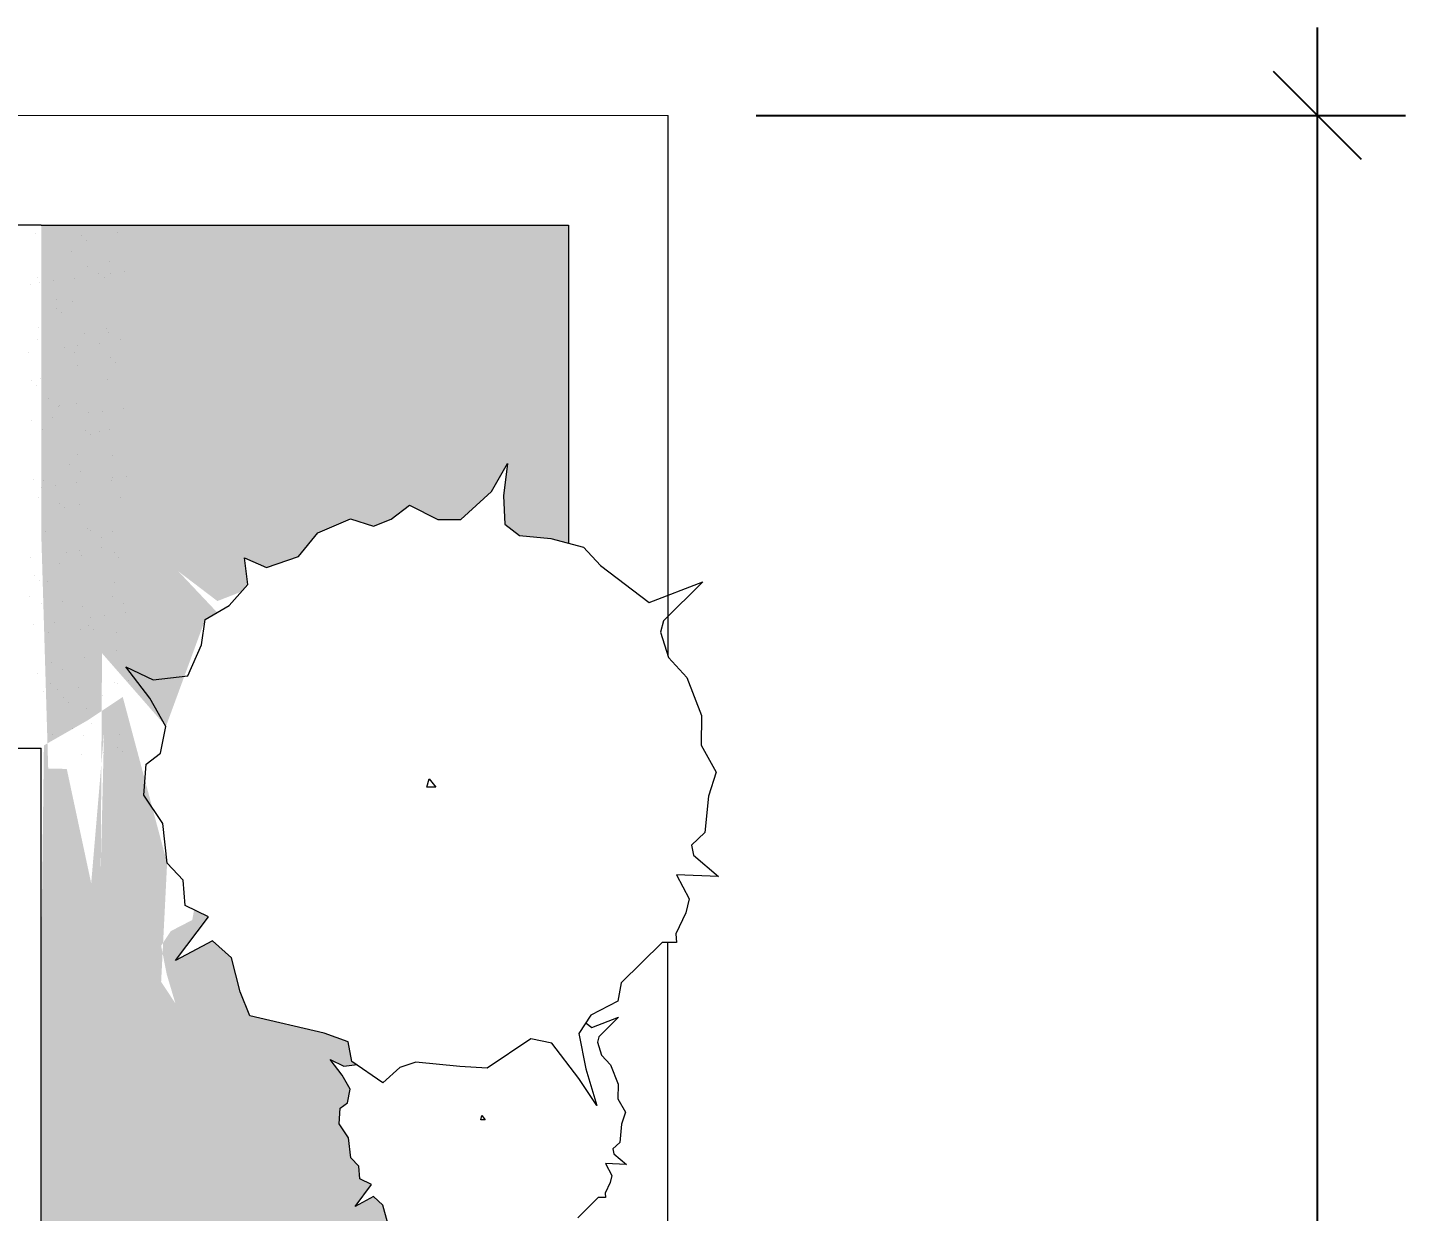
# Model space of a CAD drawing. Header units: millimetres. Extents: x 930 to 6336, y 2219 to 4338.
# Drawn here: x 5590 to 5746.8, y 3466.6 to 3601.3 of the extents above; entities that cross this region are included whole.
import ezdxf

# ---------------------------------------------------------------- set-up
doc = ezdxf.new("R2010")
doc.units = ezdxf.units.MM
for name, color, linetype, lineweight in [('piante', 102, 'Continuous', 18), ('QUOTE', 3, 'Continuous', 9), ('serramenti e scale', 4, 'Continuous', 18)]:
    doc.layers.add(name, color=color, linetype=linetype, lineweight=lineweight)
doc.styles.get("Standard").update_dxf_attribs({"font": 'arial.ttf'})
doc.dimstyles.new('ook', dxfattribs={"dimtxt": 15, "dimasz": 10, "dimexe": 10, "dimexo": 10, "dimgap": 5, "dimtad": 1, "dimtoh": 1, "dimdec": 0, "dimzin": 0, "dimdsep": 46, "dimtxsty": 'Standard', "dimblk": 'OBLIQUE', "dimcen": 0.09, "dimdle": 10, "dimclrt": 3, "dimadec": 0, "dimazin": 0, "dimtfac": 1, "dimtdec": 0, "dimtofl": 0, "dimtmove": 0, "dimatfit": 3, "dimldrblk": 'OBLIQUE', "dimfxl": 1, "dimtfill": 2, "dimtfillclr": 250, "dimtolj": 1, "dimtzin": 0, "dimarcsym": 0})

# ---------------------------------------------------------------- blocks, each defined once
blk = doc.blocks.new('_Oblique')
at = {"color": 0, "linetype": 'ByBlock', "lineweight": -2}
blk.add_line((-0.5, -0.5), (0.5, 0.5), dxfattribs=at)
blk = doc.blocks.new('*D60')
at = {"layer": 'Defpoints', "color": 0, "transparency": 16777216}
for p in [(5662.93, 3591.3), (5736.82, 3591.3), (5662.69, 2891.58)]:
    blk.add_point(p, dxfattribs=at)
at = {"layer": 'QUOTE', "color": 0, "lineweight": -2, "transparency": 16777216}
for p, q in [((5736.82, 2881.58), (5736.82, 3601.3)), ((5672.93, 3591.3), (5746.82, 3591.3)), ((5672.69, 2891.58), (5746.82, 2891.58))]:
    blk.add_line(p, q, dxfattribs=at)
at = {"layer": 'QUOTE', "color": 0, "lineweight": -2, "transparency": 16777216, "xscale": 10, "yscale": 10, "zscale": 10}
for p, rotation in [((5736.82, 3591.3), 90), ((5736.82, 2891.58), 270)]:
    blk.add_blockref('_Oblique', p, dxfattribs=dict(at, rotation=rotation))
at = {"layer": 'QUOTE', "color": 3, "transparency": 16777216, "insert": (5724.16, 3241.44), "char_height": 15, "attachment_point": 5, "rotation": 90, "bg_fill": 1, "box_fill_scale": 1.1, "bg_fill_color": 250, "bg_fill_transparency": 0}
blk.add_mtext('\\A1;700', dxfattribs=at)

msp = doc.modelspace()

# ---------------------------------------------------------------- hatches: boundary and pattern name
at = {"layer": 'piante'}
h = msp.add_hatch(dxfattribs=at)
h.set_pattern_fill('AR-SAND', color=256, scale=3, angle=90, style=0)
h.set_pattern_definition([(127.5, (-69208.5735, -55951.5872), (-5.7804713, -0.18898007), [0, -4.56, 0, -5.1, 0, -4.875]), (97.5, (-69208.5735, -55951.587), (-8.4664382, 5.3093301), [0, -2.46, 0, -4.11, 0, -1.575]), (57.5, (-69208.5735, -55955.277), (-0.01697716, 9.34242559), [0, -1.5, 0, -5.4, 0, -7.05]), (47.5, (-69208.5735, -55955.277), (-2.6330267, 9.0183798), [0, -0.75, 0, -3.54, 0, -4.05])])
h.paths.add_polyline_path([(5615.34, 3488.82), (5614.23, 3491.55), (5613.23, 3495.41), (5611.08, 3497.35), (5606.87, 3495.13), (5610.63, 3500.08), (5608.98, 3500.89), (5608.77, 3499.73), (5606.32, 3498.46), (5605.23, 3496.8), (5605.86, 3493.58), (5606.85, 3490.24), (5605.23, 3492.69), (5605.91, 3506.21), (5600.86, 3525.12), (5596.86, 3522.45), (5591.89, 3519.6), (5591.58, 3494.07), (5591.58, 3398.43), (5599.43, 3392.32), (5599.49, 3392.31), (5603.01, 3381.74), (5604.05, 3382.57), (5604.1, 3382.73), (5604.22, 3382.7), (5603.01, 3381.74), (5608.8, 3375.06), (5608.88, 3375.08), (5608.9, 3374.94), (5603.01, 3381.74), (5601.26, 3369.45), (5594.58, 3362.77), (5591.58, 3362.49), (5591.58, 3318.74), (5593.16, 3320.49), (5594.14, 3323.96), (5596.71, 3324.41), (5598.66, 3325.37), (5599.82, 3327.84), (5603.5, 3329.52), (5606.98, 3329.3), (5610.37, 3331.13), (5611.23, 3333.76), (5613.23, 3331.42), (5616.42, 3331.36), (5619.43, 3332.29), (5621.84, 3330.65), (5625.49, 3329.43), (5628.48, 3332.01), (5629.5, 3335.29), (5630.27, 3330.88), (5631.41, 3327.36), (5634.07, 3325.76), (5636.13, 3326.12), (5638.9, 3323.91), (5639.82, 3320.15), (5642.79, 3316.75), (5642.99, 3314.1), (5644.95, 3311.96), (5644.12, 3309.13), (5650.31, 3308.55), (5645.82, 3306.95), (5645.8, 3304.05), (5647.97, 3300.71), (5649.23, 3298.04), (5644.99, 3290.48), (5643.86, 3287.81), (5645.24, 3285.99), (5645.16, 3285.39), (5646.23, 3286.31), (5646.73, 3287.95), (5647.12, 3285.75), (5647.69, 3283.99), (5649.02, 3283.19), (5650.05, 3283.36), (5651.43, 3282.26), (5651.58, 3281.67), (5651.58, 3407.34), (5651.01, 3411.24), (5641.95, 3421.69), (5636.55, 3437.89), (5636.44, 3437.98), (5636.53, 3437.97), (5641.95, 3421.69), (5643.55, 3422.97), (5643.63, 3423.22), (5643.81, 3423.18), (5650.99, 3428.92), (5651.58, 3432.84), (5651.58, 3464.36), (5650.92, 3464.02), (5650.24, 3462.98), (5650.63, 3460.97), (5651.25, 3458.88), (5650.24, 3460.41), (5648.69, 3462.43), (5647.51, 3462.68), (5645.01, 3461.01), (5643.46, 3461.1), (5640.96, 3461.35), (5640.05, 3461.04), (5639.07, 3460.16), (5637.32, 3461.38), (5637.11, 3462.5), (5635.74, 3462.99), (5631.53, 3463.98), (5630.97, 3465.35), (5630.47, 3467.28), (5629.39, 3468.25), (5627.29, 3467.14), (5629.17, 3469.61), (5627.84, 3470.26), (5627.72, 3471.7), (5626.81, 3472.67), (5626.56, 3474.92), (5625.48, 3476.53), (5625.61, 3478.3), (5626.43, 3478.93), (5626.74, 3480.46), (5625.83, 3482.07), (5624.47, 3483.84), (5626.02, 3483.11), (5627.42, 3483.27), (5626.93, 3483.61), (5626.51, 3485.86), (5623.78, 3486.84)])
h.paths.add_polyline_path([(5617.89, 3390.59), (5617.93, 3390.57), (5617.95, 3390.6)], flags=16)
h.paths.add_polyline_path([(5591.58, 3578.8), (5591.58, 3544), (5592.38, 3516.95), (5594.49, 3516.93), (5597.27, 3503.91), (5598.73, 3521.05), (5598.36, 3505.55), (5598.5, 3530.09), (5605.78, 3521.77), (5610.24, 3533.93), (5611.61, 3534.73), (5607.2, 3539.4), (5611.63, 3536.03), (5614.35, 3537.09), (5615.08, 3537.91), (5614.7, 3540.96), (5617.23, 3539.83), (5620.87, 3541.09), (5623.06, 3543.8), (5626.78, 3545.38), (5629.38, 3544.56), (5631.41, 3545.35), (5633.48, 3546.94), (5636.7, 3545.32), (5639.35, 3545.3), (5642.82, 3548.49), (5644.64, 3551.68), (5644.19, 3548), (5644.35, 3544.79), (5646.01, 3543.49), (5649.56, 3543.15), (5651.58, 3542.62), (5651.58, 3578.8)])

# ---------------------------------------------------------------- linework, layer by layer
for p, q in [((5590.92, 3577.9), (5590.92, 3577.9)), ((5596.18, 3577.62), (5596.18, 3577.62)), ((5596.73, 3577.11), (5596.73, 3577.11)), ((5600.26, 3577.92), (5600.26, 3577.92)), ((5594.99, 3575.87), (5594.99, 3575.87)), ((5596.87, 3574.11), (5596.87, 3574.11)), ((5598.13, 3573.31), (5598.13, 3573.31)), ((5599.34, 3574.72), (5599.34, 3574.72)), ((5599.5, 3573.32), (5599.5, 3573.32)), ((5601.06, 3573.52), (5601.06, 3573.52)), ((5590.32, 3572.09), (5590.32, 3572.09)), ((5591.12, 3572.9), (5591.12, 3572.9)), ((5591.42, 3572.25), (5591.42, 3572.25)), ((5592.98, 3572.46), (5592.98, 3572.46)), ((5595.42, 3572.78), (5595.42, 3572.78)), ((5598.8, 3572.86), (5598.8, 3572.86)), ((5593.34, 3570.39), (5593.34, 3570.39)), ((5593.31, 3569.35), (5593.31, 3569.35)), ((5593.86, 3568.84), (5593.86, 3568.84)), ((5595.18, 3570.09), (5595.18, 3570.09)), ((5591.31, 3567.12), (5591.31, 3567.12)), ((5598.98, 3567.08), (5598.98, 3567.08)), ((5591.21, 3565.78), (5591.21, 3565.78)), ((5596.47, 3566.45), (5596.47, 3566.45)), ((5599.29, 3566.6), (5599.29, 3566.6)), ((5600.55, 3565.79), (5600.55, 3565.79)), ((5590.11, 3564.31), (5590.11, 3564.31)), ((5594.19, 3564.85), (5594.19, 3564.85)), ((5595.37, 3564.31), (5595.37, 3564.31)), ((5595.75, 3565.06), (5595.75, 3565.06)), ((5598.19, 3565.38), (5598.19, 3565.38)), ((5595.76, 3562.88), (5595.76, 3562.88)), ((5599.46, 3563.72), (5599.46, 3563.72)), ((5600.01, 3563.21), (5600.01, 3563.21)), ((5590.44, 3561.08), (5590.44, 3561.08)), ((5591.5, 3561.34), (5591.5, 3561.34)), ((5599.17, 3561.3), (5599.17, 3561.3)), ((5590.99, 3560.58), (5590.99, 3560.58)), ((5592.37, 3559.07), (5592.37, 3559.07)), ((5593.6, 3558.18), (5593.6, 3558.18)), ((5593.63, 3558.26), (5593.63, 3558.26)), ((5595.56, 3558.53), (5595.56, 3558.53)), ((5598.51, 3557.65), (5598.51, 3557.65)), ((5600.95, 3557.97), (5600.95, 3557.97)), ((5590.44, 3556.59), (5590.44, 3556.59)), ((5592.88, 3556.91), (5592.88, 3556.91)), ((5596.95, 3557.45), (5596.95, 3557.45)), ((5591.69, 3555.56), (5591.69, 3555.56)), ((5596.59, 3555.45), (5596.59, 3555.45)), ((5597.14, 3554.94), (5597.14, 3554.94)), ((5598.19, 3555.36), (5598.19, 3555.36)), ((5599.36, 3555.52), (5599.36, 3555.52)), ((5594.79, 3551.56), (5594.79, 3551.56)), ((5595.74, 3552.75), (5595.74, 3552.75)), ((5599.75, 3552.55), (5599.75, 3552.55)), ((5590.73, 3549.92), (5590.73, 3549.92)), ((5591.88, 3549.78), (5591.88, 3549.78)), ((5596.06, 3550.75), (5596.06, 3550.75)), ((5599.55, 3549.74), (5599.55, 3549.74)), ((5599.72, 3550.04), (5599.72, 3550.04)), ((5601.28, 3550.25), (5601.28, 3550.25)), ((5591.64, 3548.98), (5591.64, 3548.98)), ((5593.21, 3549.19), (5593.21, 3549.19)), ((5595.64, 3549.51), (5595.64, 3549.51)), ((5591.27, 3547.83), (5591.27, 3547.83)), ((5593.72, 3547.18), (5593.72, 3547.18)), ((5594.27, 3546.67), (5594.27, 3546.67)), ((5595.93, 3546.97), (5595.93, 3546.97)), ((5600.61, 3547.85), (5600.61, 3547.85)), ((5592.07, 3544), (5592.07, 3544)), ((5596.88, 3544.28), (5596.88, 3544.28)), ((5597.21, 3544.05), (5597.21, 3544.05)), ((5599.74, 3543.96), (5599.74, 3543.96)), ((5598.41, 3542.1), (5598.41, 3542.1)), ((5598.48, 3543.24), (5598.48, 3543.24)), ((5590.34, 3541.04), (5590.34, 3541.04)), ((5593.69, 3540.32), (5593.69, 3540.32)), ((5594.41, 3541.58), (5594.41, 3541.58)), ((5595.97, 3541.78), (5595.97, 3541.78)), ((5596.12, 3541.18), (5596.12, 3541.18)), ((5599.87, 3541.55), (5599.87, 3541.55)), ((5600.42, 3541.04), (5600.42, 3541.04)), ((5590.85, 3538.91), (5590.85, 3538.91)), ((5591.4, 3538.41), (5591.4, 3538.41)), ((5592.26, 3538.22), (5592.26, 3538.22)), ((5599.93, 3538.18), (5599.93, 3538.18)), ((5590.29, 3536.52), (5590.29, 3536.52)), ((5591.56, 3535.71), (5591.56, 3535.71)), ((5594.01, 3536.01), (5594.01, 3536.01)), ((5599.64, 3536.53), (5599.64, 3536.53)), ((5600.9, 3535.73), (5600.9, 3535.73)), ((5596.31, 3535.4), (5596.31, 3535.4)), ((5597.18, 3534.17), (5597.18, 3534.17)), ((5598.74, 3534.38), (5598.74, 3534.38)), ((5601.18, 3534.7), (5601.18, 3534.7)), ((5590.66, 3533.32), (5590.66, 3533.32)), ((5593.1, 3533.64), (5593.1, 3533.64)), ((5596.11, 3532.81), (5596.11, 3532.81)), ((5597, 3533.28), (5597, 3533.28)), ((5597.55, 3532.77), (5597.55, 3532.77)), ((5592.44, 3532.44), (5592.44, 3532.44)), ((5600.12, 3532.4), (5600.12, 3532.4)), ((5596.5, 3529.62), (5596.5, 3529.62)), ((5600.16, 3530.38), (5600.16, 3530.38)), ((5592.72, 3529), (5592.72, 3529)), ((5593.98, 3528.2), (5593.98, 3528.2)), ((5591.14, 3527.75), (5591.14, 3527.75)), ((5592.63, 3526.66), (5592.63, 3526.66)), ((5595.87, 3526.23), (5595.87, 3526.23)), ((5599.94, 3526.77), (5599.94, 3526.77)), ((5600.31, 3526.62), (5600.31, 3526.62)), ((5601.5, 3526.98), (5601.5, 3526.98)), ((5591.87, 3525.71), (5591.87, 3525.71)), ((5593.43, 3525.91), (5593.43, 3525.91)), ((5594.13, 3525.01), (5594.13, 3525.01)), ((5598.54, 3525.3), (5598.54, 3525.3)), ((5594.68, 3524.5), (5594.68, 3524.5)), ((5596.69, 3523.84), (5596.69, 3523.84)), ((5595.14, 3521.49), (5595.14, 3521.49)), ((5597.29, 3522.11), (5597.29, 3522.11)), ((5592.82, 3520.88), (5592.82, 3520.88)), ((5596.41, 3520.69), (5596.41, 3520.69)), ((5600.5, 3520.84), (5600.5, 3520.84))]:
    msp.add_line(p, q, dxfattribs=at)
at = {"layer": 'piante', "color": 95, "true_color": 0x499c4e}
for p, q in [((5596.19, 3518.51), (5596.19, 3518.51)), ((5598.63, 3518.83), (5598.63, 3518.83)), ((5600.28, 3519.38), (5600.28, 3519.38)), ((5600.83, 3518.87), (5600.83, 3518.87))]:
    msp.add_line(p, q, dxfattribs=at)
at = {"layer": 'piante'}
for points in [[(5606.87, 3495.13), (5610.63, 3500.08), (5607.98, 3501.38), (5607.73, 3504.27), (5605.91, 3506.21), (5605.41, 3510.7), (5603.26, 3513.92), (5603.51, 3517.45), (5605.16, 3518.73), (5605.78, 3521.77), (5603.96, 3524.99), (5601.23, 3528.54), (5604.33, 3527.07), (5608.26, 3527.53), (5609.83, 3531.05), (5610.24, 3533.93), (5612.97, 3535.52), (5615.08, 3537.91), (5614.7, 3540.96), (5617.23, 3539.83), (5620.87, 3541.09), (5623.06, 3543.8), (5626.78, 3545.38), (5629.38, 3544.56), (5631.41, 3545.35), (5633.48, 3546.94), (5636.7, 3545.32), (5639.35, 3545.3), (5642.82, 3548.49), (5644.64, 3551.68), (5644.19, 3548), (5644.35, 3544.79), (5646.01, 3543.49), (5649.56, 3543.15), (5653.29, 3542.16), (5655.23, 3540.06), (5660.77, 3535.86), (5666.85, 3538.23), (5662.39, 3533.76), (5662.06, 3532.48), (5662.97, 3529.59), (5665.03, 3527.33), (5666.73, 3522.99), (5666.69, 3519.62), (5668.39, 3516.56), (5667.52, 3513.84), (5667.11, 3509.67), (5665.58, 3508.23), (5665.79, 3507.11), (5668.64, 3504.68), (5663.89, 3504.87), (5665.33, 3502.14), (5664.92, 3500.54), (5663.81, 3498.14), (5663.89, 3497.17), (5662.23, 3497.18), (5657.56, 3492.56), (5657.19, 3490.48), (5654.13, 3488.89), (5652.77, 3486.82), (5653.56, 3482.8), (5654.8, 3478.62), (5652.77, 3481.68), (5649.67, 3485.71), (5647.31, 3486.21), (5642.31, 3482.87), (5639.21, 3483.05), (5634.2, 3483.56), (5632.38, 3482.93), (5630.44, 3481.18), (5626.93, 3483.61), (5626.51, 3485.86), (5623.78, 3486.84), (5615.34, 3488.82), (5614.23, 3491.55), (5613.23, 3495.41), (5611.08, 3497.35)], [(5635.47, 3514.84), (5635.72, 3515.8), (5636.47, 3514.84)], [(5641.59, 3476.99), (5641.71, 3477.47), (5642.09, 3476.99)]]:
    msp.add_lwpolyline(points, close=True, dxfattribs=at)
for points in [[(5653.58, 3488), (5654.24, 3487.5), (5657.28, 3488.68), (5655.05, 3486.45), (5654.88, 3485.81), (5655.34, 3484.36), (5656.37, 3483.23), (5657.22, 3481.06), (5657.2, 3479.38), (5658.05, 3477.85), (5657.61, 3476.49), (5657.41, 3474.4), (5656.64, 3473.69), (5656.75, 3473.12), (5658.17, 3471.91), (5655.8, 3472.01), (5656.52, 3470.64), (5656.31, 3469.84), (5655.76, 3468.64), (5655.8, 3468.16), (5654.97, 3468.16), (5652.63, 3465.85)], [(5630.97, 3465.35), (5630.47, 3467.28), (5629.39, 3468.25), (5627.29, 3467.14), (5629.17, 3469.61), (5627.84, 3470.26), (5627.72, 3471.7), (5626.81, 3472.67), (5626.56, 3474.92), (5625.48, 3476.53), (5625.61, 3478.3), (5626.43, 3478.93), (5626.74, 3480.46), (5625.83, 3482.07), (5624.47, 3483.84), (5626.02, 3483.11), (5627.52, 3483.28)]]:
    msp.add_lwpolyline(points, dxfattribs=at)
at = {"layer": 'serramenti e scale', "linetype": 'ByBlock'}
for p, q in [((5472.75, 3591.37), (5662.93, 3591.3)), ((5591.58, 3578.8), (5484.1, 3578.8)), ((5484.12, 3519.29), (5591.58, 3519.29))]:
    msp.add_line(p, q, dxfattribs=at)
at = {"layer": 'serramenti e scale'}
for p, q in [((5662.91, 3529.77), (5662.93, 3591.3)), ((5591.58, 3318.74), (5591.58, 3519.29)), ((5591.58, 3318.74), (5591.58, 3519.29)), ((5662.76, 3095.87), (5662.9, 3497.18))]:
    msp.add_line(p, q, dxfattribs=at)
for points in [[(5591.58, 3578.8), (5651.58, 3578.8), (5651.58, 3542.62)], [(5591.58, 3578.8), (5651.58, 3578.8), (5651.58, 3542.62)], [(5591.58, 3318.74), (5591.58, 3519.29)], [(5591.58, 3318.74), (5591.58, 3519.29)]]:
    msp.add_lwpolyline(points, dxfattribs=at)

# ---------------------------------------------------------------- dimensions: what is measured, and where the dimension line sits
at = {"layer": 'QUOTE'}
dim = msp.add_linear_dim(base=(5736.82, 3591.3), p1=(5662.69, 2891.58), p2=(5662.93, 3591.3), angle=90, dimstyle='ook', dxfattribs=at)
dim.commit()
dim.dimension.update_dxf_attribs({"geometry": '*D60', "text_midpoint": (5724.16, 3241.44)})

doc.saveas('drawing.dxf')
